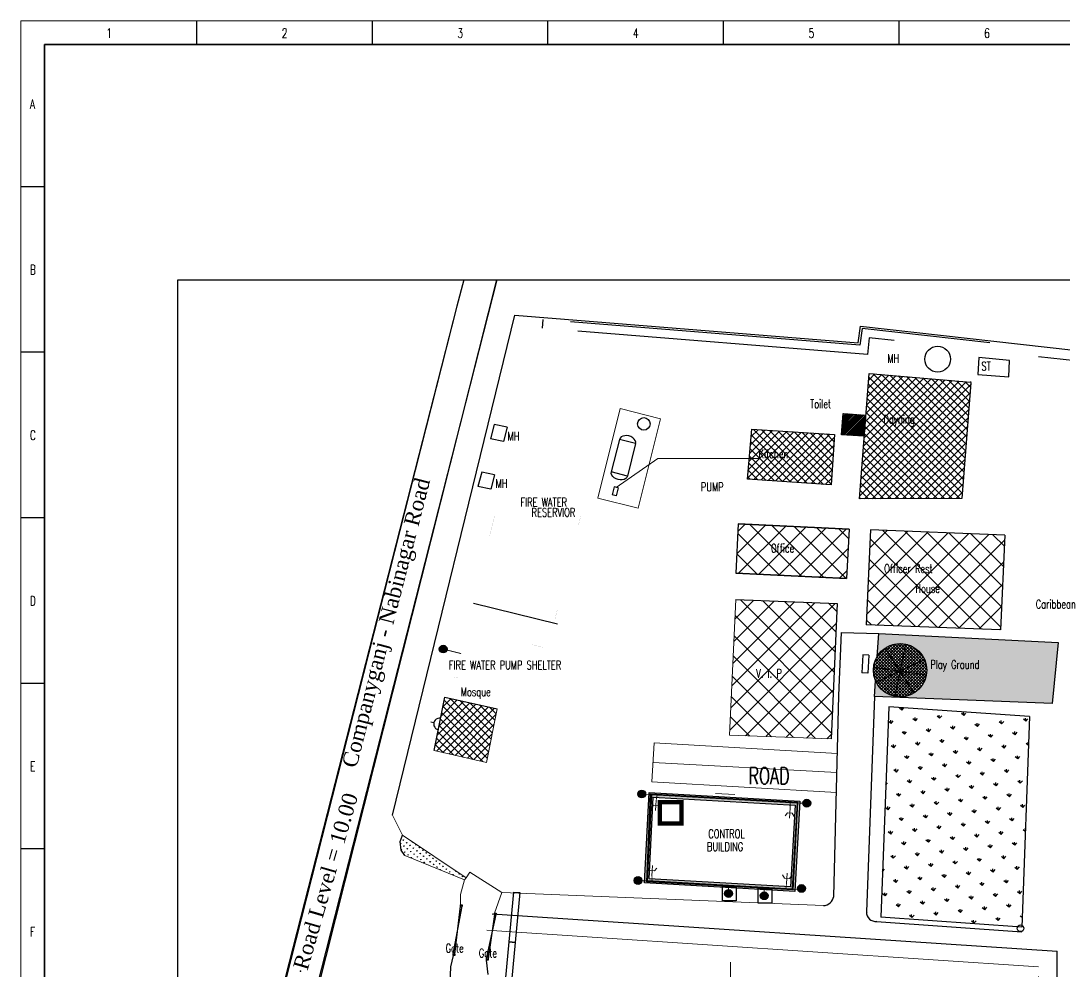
# Model space of a CAD drawing. Header units: inches. Extents: x 517790 to 538444, y 301815 to 302461.
# Drawn here: x 517789.9 to 517904, y 302357.4 to 302461.4 of the extents above; entities that cross this region are included whole.
import ezdxf
from ezdxf.enums import TextEntityAlignment as Align

# ---------------------------------------------------------------- set-up
doc = ezdxf.new("R2010")
doc.units = ezdxf.units.IN
doc.header["$MEASUREMENT"] = 0
for name, pattern in [('DASHDOT', [25.4, 12.7, -6.35, 0, -6.35]), ('DASHED2', [9.525, 6.35, -3.175]), ('DIVIDE', [31.75, 12.7, -6.35, 0, -6.35, 0, -6.35])]:
    doc.linetypes.add(name, pattern=pattern)
doc.layers.add('Layout', color=6, linetype='Continuous', lineweight=15)
for name, color, linetype in [('电气-接地设计-接地线', 3, '接地线'), ('电缆敷设层', 1, 'Continuous'), ('硅胶总平面底图0804', 253, 'Continuous')]:
    doc.layers.add(name, color=color, linetype=linetype)
doc.styles.add('EESLTYPE', font='TXT.shx')
doc.styles.add('HZTXT', font='simplexs.shx', dxfattribs={"width": 0.7, "bigfont": 'hztxt.shx'})
doc.styles.add('HZTXTS', font='SIMPLEXS.shx', dxfattribs={"width": 0.7, "height": 800, "bigfont": 'HZTXT.shx'})
doc.styles.add('TEG BORDER', font='txt_qlt.shx', dxfattribs={"width": 0.7, "bigfont": 'hztxt.shx'})
doc.styles.add('TR', font='times.ttf')
doc.linetypes.add('接地线', pattern='A,500,["/",EESLTYPE,S=200,R=0,X=0,Y=-100],-200,60,-200', length=960)
doc.linetypes.add('组180_接地线', pattern='A,500,["/",EESLTYPE,S=200,R=-180,X=0,Y=100],-200,60,-200', length=960)
pattern_1 = [(45, (239081.8118, -2177273.44575), (-0.41719120875, 0.41719120875), []), (135, (239081.8118, -2177273.44575), (-0.41719120875, -0.41719120875), [])]
pattern_2 = [(45, (239081.8118, -2177273.4457), (-1.1575103313, 1.1575103313), []), (135, (239081.8118, -2177273.4457), (-1.1575103313, -1.1575103313), [])]

# ---------------------------------------------------------------- blocks, each defined once
blk = doc.blocks.new('PTJD2')
at = {"linetype": 'Continuous'}
blk.add_hatch(color=0, dxfattribs=at).paths.add_polyline_path([(150, 0, 1), (-150, 0, 1)])
at = {"color": 0, "linetype": 'Continuous'}
blk.add_circle((0, 0), 150, dxfattribs=at)
blk = doc.blocks.new('DOT-1', base_point=(100, 100))
blk.add_point((100, 100))
blk = doc.blocks.new('240 BORDER A2')
for p, q in [((37.12, 420), (37.12, 415)), ((74.25, 420), (74.25, 415)), ((111.38, 420), (111.38, 415)), ((148.5, 420), (148.5, 415)), ((185.63, 420), (185.63, 415)), ((0, 385), (5, 385)), ((0, 350), (5, 350)), ((0, 315), (5, 315)), ((0, 280), (5, 280)), ((0, 245), (5, 245))]:
    blk.add_line(p, q)
at = {"linetype": 'Continuous'}
for p, q in [((489, 415), (5, 415)), ((5, 415), (5, 5))]:
    blk.add_line(p, q, dxfattribs=at)
at = {"color": 5, "lineweight": 15}
blk.add_lwpolyline([(0, 420), (594, 420), (594, 0), (0, 0)], close=True, dxfattribs=at)
blk.add_lwpolyline([(5, 415), (589, 415), (589, 5), (5, 5)], close=True)
at = {"char_height": 2, "width": 2, "attachment_point": 1, "style": 'TEG BORDER'}
for s, insert in [('1', (18.05, 418.41)), ('2', (55.17, 418.41)), ('3', (92.3, 418.41)), ('4', (129.42, 418.41)), ('5', (166.55, 418.41)), ('6', (203.67, 418.41)), ('A', (1.91, 403.39)), ('B', (1.91, 368.39)), ('C', (1.91, 333.39)), ('D', (1.91, 298.39)), ('E', (1.91, 263.39)), ('F', (1.91, 228.39))]:
    blk.add_mtext(s, dxfattribs=dict(at, insert=insert))

msp = doc.modelspace()

# ---------------------------------------------------------------- hatches: boundary and pattern name
at = {"ltscale": 10}
h = msp.add_hatch(color=9, dxfattribs=at)
h.dxf.hatch_style = 1
h.paths.add_polyline_path([(517858.58, 302376.97), (517858.56, 302376.74), (517858.74, 302376.73), (517858.74, 302376.82), (517874.83, 302375.89), (517874.29, 302366.31), (517858.33, 302367.2), (517858.74, 302376.73), (517858.56, 302376.74), (517858.09, 302367.06), (517874.53, 302366.11), (517875.08, 302376.02)])
h.paths.add_polyline_path([(517858.87, 302376.72), (517858.41, 302367.3), (517874.22, 302366.37), (517874.76, 302375.82)], flags=17)
h.paths.add_polyline_path([(517874.57, 302375.56), (517874.06, 302366.63), (517858.58, 302367.51), (517859.03, 302376.46)], flags=16)
h.paths.add_polyline_path([(517862.13, 302375.91), (517862.13, 302373.55), (517859.77, 302373.55), (517859.77, 302375.91)], flags=0)
h.paths.add_polyline_path([(517864.55, 302370.32), (517869.24, 302370.32), (517869.24, 302371.73), (517864.55, 302371.73)], flags=8)
h.paths.add_polyline_path([(517864.64, 302371.73), (517869.45, 302371.73), (517869.45, 302373.14), (517864.64, 302373.14)], flags=8)
at = {"ltscale": 10, "true_color": 0xb87333}
h = msp.add_hatch(color=35, dxfattribs=at)
h.dxf.hatch_style = 1
h.paths.add_polyline_path([(517858.33, 302367.2), (517874.29, 302366.31), (517874.83, 302375.89), (517858.74, 302376.82)])
h.paths.add_polyline_path([(517858.41, 302367.3), (517874.22, 302366.37), (517874.76, 302375.82), (517858.87, 302376.72)], flags=16)
h.paths.add_polyline_path([(517859.03, 302376.46), (517874.57, 302375.56), (517874.06, 302366.63), (517858.58, 302367.51)], flags=0)
h.paths.add_polyline_path([(517859.77, 302375.91), (517862.13, 302375.91), (517862.13, 302373.55), (517859.77, 302373.55)], flags=0)
h.paths.add_polyline_path([(517864.55, 302370.32), (517869.24, 302370.32), (517869.24, 302371.73), (517864.55, 302371.73)], flags=8)
h.paths.add_polyline_path([(517864.64, 302371.73), (517869.45, 302371.73), (517869.45, 302373.14), (517864.64, 302373.14)], flags=8)
at = {"layer": '硅胶总平面底图0804', "lineweight": -3}
h = msp.add_hatch(dxfattribs=at)
h.set_pattern_fill('ANSI37', color=9, scale=4.71998, style=0)
h.set_pattern_definition(pattern_1)
h.paths.add_polyline_path([(517881.59, 302409.09), (517892.77, 302409.1), (517893.76, 302421.76), (517893.75, 302421.83), (517882.66, 302422.79)])
h.paths.add_polyline_path([(517883.57, 302415.88), (517893.13, 302415.46), (517893.28, 302418.81), (517883.71, 302419.22)], flags=24)
h.paths.add_polyline_path([(517892.76, 302409.04), (517892.93, 302409.06), (517892.91, 302409.17), (517892.75, 302409.15)], flags=9)
h.paths.add_polyline_path([(517893.62, 302421.69), (517893.94, 302421.73), (517893.92, 302421.84), (517893.61, 302421.8)], flags=9)
h.paths.add_polyline_path([(517882.29, 302415.96), (517882.75, 302416.02), (517882.73, 302416.13), (517882.27, 302416.07)], flags=24)
h.paths.add_polyline_path([(517881.46, 302409.02), (517881.77, 302409.06), (517881.75, 302409.17), (517881.44, 302409.13)], flags=9)
h = msp.add_hatch(dxfattribs=at)
h.set_pattern_fill('ANSI31', color=9, scale=0.943996, style=0)
h.set_pattern_definition([(45, (239081.8118, -2177273.44575), (-0.0834382417494, 0.0834382417494), [])])
h.paths.add_polyline_path([(517882.3, 302418.23), (517879.8, 302418.41), (517879.61, 302416.08), (517882.12, 302415.94)])
h.paths.add_polyline_path([(517879.47, 302416), (517880.38, 302416.12), (517880.37, 302416.23), (517879.46, 302416.11)], flags=9)
h = msp.add_hatch(dxfattribs=at)
h.set_pattern_fill('ANSI37', color=9, scale=4.71998, style=0)
h.set_pattern_definition(pattern_1)
h.paths.add_polyline_path([(517878.51, 302410.6), (517878.85, 302416.12), (517869.81, 302416.68), (517869.34, 302411.24)])
h.paths.add_polyline_path([(517870.06, 302412.73), (517878.69, 302412.35), (517878.8, 302414.95), (517870.17, 302415.33)], flags=24)
h.paths.add_polyline_path([(517878.38, 302410.53), (517878.6, 302410.56), (517878.59, 302410.67), (517878.36, 302410.64)], flags=9)
h.paths.add_polyline_path([(517869.3, 302411.12), (517869.99, 302411.22), (517869.97, 302411.33), (517869.29, 302411.24)], flags=9)
h = msp.add_hatch(dxfattribs=at)
h.set_pattern_fill('ANSI37', color=9, scale=13.095734, style=0)
h.set_pattern_definition(pattern_2)
h.paths.add_polyline_path([(517880.16, 302400.37), (517880.45, 302405.77), (517868.34, 302406.34), (517868.05, 302400.95)])
h.paths.add_polyline_path([(517871.42, 302402.38), (517878.55, 302402.07), (517878.66, 302404.68), (517871.53, 302404.99)], flags=24)
h.paths.add_polyline_path([(517880.31, 302405.69), (517880.91, 302405.77), (517880.9, 302405.88), (517880.3, 302405.8)], flags=9)
h.paths.add_polyline_path([(517868.2, 302406.27), (517868.8, 302406.35), (517868.79, 302406.46), (517868.19, 302406.38)], flags=9)
h.paths.add_polyline_path([(517880.03, 302400.3), (517880.63, 302400.38), (517880.61, 302400.49), (517880.01, 302400.41)], flags=9)
h = msp.add_hatch(dxfattribs=at)
h.set_pattern_fill('ANSI37', color=9, scale=13.095734, style=0)
h.set_pattern_definition(pattern_2)
h.paths.add_polyline_path([(517897.5, 302405.1), (517882.81, 302405.67), (517882.31, 302395.31), (517897, 302394.75)])
h.paths.add_polyline_path([(517887.23, 302398.01), (517894.32, 302397.7), (517894.43, 302400.19), (517887.33, 302400.5)], flags=24)
h.paths.add_polyline_path([(517883.8, 302400.16), (517897.34, 302399.57), (517897.45, 302402.18), (517883.91, 302402.77)], flags=24)
h.paths.add_polyline_path([(517897.47, 302404.98), (517897.92, 302405.04), (517897.91, 302405.15), (517897.46, 302405.09)], flags=9)
h.paths.add_polyline_path([(517882.68, 302405.59), (517883.12, 302405.65), (517883.11, 302405.76), (517882.66, 302405.7)], flags=9)
h.paths.add_polyline_path([(517882.18, 302395.23), (517882.63, 302395.29), (517882.61, 302395.41), (517882.17, 302395.35)], flags=9)
at = {"layer": '硅胶总平面底图0804', "linetype": 'Continuous', "lineweight": 20}
h = msp.add_hatch(dxfattribs=at)
h.set_pattern_fill('ANSI37', color=253, scale=13.095734, style=0)
h.set_pattern_definition(pattern_2)
h.paths.add_polyline_path([(517879.16, 302397.62), (517868.06, 302398.05), (517867.38, 302383.23), (517878.48, 302382.81)])
h.paths.add_polyline_path([(517879.03, 302397.55), (517879.55, 302397.62), (517879.53, 302397.73), (517879.01, 302397.66)], flags=9)
h.paths.add_polyline_path([(517867.25, 302383.16), (517867.77, 302383.23), (517867.76, 302383.34), (517867.23, 302383.27)], flags=9)
h.paths.add_polyline_path([(517878.34, 302382.73), (517878.87, 302382.8), (517878.85, 302382.91), (517878.33, 302382.84)], flags=9)
h.paths.add_polyline_path([(517869.85, 302388.7), (517877.09, 302388.56), (517877.14, 302391.05), (517869.9, 302391.2)], flags=24)
at = {"layer": '硅胶总平面底图0804', "lineweight": -3}
h = msp.add_hatch(dxfattribs=at)
h.set_pattern_fill('AR-SAND', color=9, scale=0.188799, style=0)
h.set_pattern_definition([(37.5, (239081.8118, -2177273.44575), (-0.01189309492, 0.363782764866), [0, -0.286974767225, 0, -0.32095862124, 0, -0.306798682067]), (7.5, (239081.8118, -2177273.44575), (0.3341324066, 0.53281888825), [0, -0.15481533495, 0, -0.25865488888, 0, -0.099119574206]), (327.5, (239081.57958, -2177273.44575), (0.587947457818, 0.00106842472), [0, -0.094399594482, 0, -0.339838540135, 0, -0.443678094066]), (317.5, (239081.5796, -2177273.44575), (0.56755426487, 0.16570443483), [0, -0.04719979724, 0, -0.222783042978, 0, -0.2548789051])])
h.paths.add_polyline_path([(517883.7, 302394.34), (517883.53, 302391.83, -0.760925), (517888.95, 302390.33, -0.815138), (517883.35, 302389.18), (517883.23, 302387.46), (517902.67, 302386.7), (517903.32, 302393.35)])
h.paths.add_polyline_path([(517888.69, 302389.07), (517902.28, 302388.45), (517902.43, 302391.8), (517888.84, 302392.41)], flags=24)
h.paths.add_polyline_path([(517902.54, 302386.63), (517902.78, 302386.66), (517902.76, 302386.77), (517902.53, 302386.74)], flags=9)
h.paths.add_polyline_path([(517883.1, 302387.38), (517883.34, 302387.41), (517883.32, 302387.52), (517883.09, 302387.49)], flags=9)
h.paths.add_polyline_path([(517883.56, 302394.26), (517883.8, 302394.29), (517883.79, 302394.41), (517883.55, 302394.37)], flags=9)
h = msp.add_hatch(dxfattribs=at)
h.set_pattern_fill('ANSI37', color=9, scale=1.887992, style=0)
h.set_pattern_definition([(45, (239081.8118, -2177273.44575), (-0.166876483499, 0.166876483499), []), (135, (239081.8118, -2177273.44575), (-0.166876483499, -0.166876483499), [])])
h.paths.add_polyline_path([(517886.01, 302390.25), (517886.01, 302390.25), (517886.63, 302393.19, 0.202785), (517884.4, 302392.75)])
h.paths.add_polyline_path([(517888.7, 302391.51, 0.241711), (517886.63, 302393.19), (517886.01, 302390.25), (517886.02, 302390.25)])
h.paths.add_polyline_path([(517888.91, 302389.83, 0.043465), (517888.95, 302390.33, 0.104423), (517888.7, 302391.51), (517886.02, 302390.25)])
h.paths.add_polyline_path([(517887.56, 302387.85, 0.214629), (517888.91, 302389.83), (517886.02, 302390.25), (517886.01, 302390.25), (517886.01, 302390.25)])
h.paths.add_polyline_path([(517885.44, 302387.48, 0.191626), (517887.56, 302387.85), (517886.01, 302390.25)])
h.paths.add_polyline_path([(517883.42, 302389.03, 0.228937), (517885.44, 302387.48), (517886.01, 302390.25), (517886.01, 302390.25)])
h.paths.add_polyline_path([(517883.13, 302390.67, 0.02841), (517883.11, 302390.33, 0.116674), (517883.42, 302389.03), (517886.01, 302390.25), (517886.01, 302390.25)])
h.paths.add_polyline_path([(517883.13, 302390.67), (517886.01, 302390.25), (517884.4, 302392.75, 0.219125)])
at = {"layer": '硅胶总平面底图0804', "linetype": 'Continuous', "lineweight": 20}
h = msp.add_hatch(dxfattribs=at)
h.set_pattern_fill('ANSI37', color=253, scale=4.71998, style=0)
h.set_pattern_definition(pattern_1)
h.paths.add_polyline_path([(517836.25, 302387.38), (517835.06, 302381.53), (517840.78, 302380.25), (517841.96, 302386.1)])
at = {"layer": '硅胶总平面底图0804', "lineweight": -3, "ltscale": 200}
h = msp.add_hatch(dxfattribs=at)
h.set_pattern_fill('GRASS', color=9, scale=1.887992, angle=6.1349, style=0)
h.set_pattern_definition([(96.134935224, (239081.8118, -2177273.4457), (-1.47003937385, 1.1846930458), [0.3539984793, -2.3160252579]), (51.13493522, (239081.8118, -2177273.4457), (-1.4700393742, 1.1846930461), [0.3539984793, -1.5339934103]), (141.13493522, (239081.8118, -2177273.4457), (-1.1846930461, -1.4700393742), [0.3539984793, -1.5339934103])])
h.paths.add_polyline_path([(517900.2, 302385.26), (517884.8, 302386.34), (517883.94, 302363.32), (517899.33, 302362.24)])
at = {"layer": '硅胶总平面底图0804', "linetype": 'Continuous', "lineweight": 20}
h = msp.add_hatch(dxfattribs=at)
h.set_pattern_fill('GRASS', color=253, scale=0.471998, angle=6.1349, style=0)
h.set_pattern_definition([(96.134935224, (239081.8118, -2177273.44575), (-0.367509843463, 0.296173261453), [0.08849961983, -0.57900631446]), (51.134935224, (239081.8118, -2177273.44575), (-0.36750984356, 0.29617326153), [0.08849961983, -0.38349835258]), (141.134935224, (239081.8118, -2177273.44575), (-0.29617326153, -0.36750984356), [0.08849961983, -0.38349835258])])
h.paths.add_polyline_path([(517838.39, 302367.39), (517838.57, 302367.62), (517831.62, 302372.28), (517831.56, 302372.16), (517831.34, 302371.6), (517831.46, 302370.63), (517831.88, 302370.07)])
h.paths.add_polyline_path([(517829.97, 302354.36), (517829.53, 302353.97), (517829.27, 302353.09), (517829.49, 302352.39), (517836.66, 302355.02), (517836.45, 302355.44), (517836.87, 302355.59), (517836.78, 302356.06)])
h.paths.add_polyline_path([(517838.26, 302367.38), (517838.64, 302367.43), (517838.62, 302367.54), (517838.25, 302367.49)], flags=9)
h.paths.add_polyline_path([(517831.43, 302372.09), (517831.74, 302372.13), (517831.73, 302372.24), (517831.42, 302372.2)], flags=25)
h.paths.add_polyline_path([(517831.21, 302371.52), (517831.52, 302371.56), (517831.51, 302371.68), (517831.19, 302371.63)], flags=9)
h.paths.add_polyline_path([(517831.33, 302370.56), (517831.65, 302370.6), (517831.63, 302370.71), (517831.32, 302370.67)], flags=9)
h.paths.add_polyline_path([(517831.75, 302369.99), (517832.06, 302370.03), (517832.05, 302370.15), (517831.73, 302370.11)], flags=25)
h.paths.add_polyline_path([(517838.25, 302367.32), (517838.42, 302367.34), (517838.4, 302367.45), (517838.24, 302367.43)], flags=9)
h.paths.add_polyline_path([(517838.44, 302367.54), (517838.6, 302367.56), (517838.59, 302367.67), (517838.43, 302367.65)], flags=9)
h.paths.add_polyline_path([(517829.84, 302354.28), (517830.15, 302354.33), (517830.14, 302354.44), (517829.82, 302354.4)], flags=25)
h.paths.add_polyline_path([(517829.4, 302353.89), (517829.71, 302353.94), (517829.7, 302354.05), (517829.39, 302354.01)], flags=25)
h.paths.add_polyline_path([(517829.14, 302353.01), (517829.45, 302353.06), (517829.44, 302353.17), (517829.13, 302353.13)], flags=9)
h.paths.add_polyline_path([(517829.36, 302352.32), (517829.52, 302352.34), (517829.51, 302352.45), (517829.35, 302352.43)], flags=9)
h.paths.add_polyline_path([(517836.65, 302355.98), (517836.81, 302356), (517836.79, 302356.12), (517836.63, 302356.09)], flags=9)

# ---------------------------------------------------------------- linework, layer by layer
at = {"color": 9, "ltscale": 10}
for points in [[(517858.58, 302376.97), (517875.08, 302376.02), (517874.53, 302366.11), (517858.09, 302367.06)], [(517859.03, 302376.46), (517874.57, 302375.56), (517874.06, 302366.63), (517858.58, 302367.51)]]:
    msp.add_lwpolyline(points, close=True, dxfattribs=at)
at = {"color": 35, "ltscale": 10, "true_color": 0xb87333}
for points in [[(517858.74, 302376.82), (517874.83, 302375.89), (517874.29, 302366.31), (517858.33, 302367.2)], [(517858.87, 302376.72), (517874.76, 302375.82), (517874.22, 302366.37), (517858.41, 302367.3)]]:
    msp.add_lwpolyline(points, close=True, dxfattribs=at)
at = {"color": 1, "lineweight": 18}
for points in [[(517859.36, 302376.1), (517859.36, 302376.1), (517859.32, 302375.54), (517859.28, 302374.98)], [(517859.8, 302375.16), (517859.58, 302375.52), (517859.06, 302375.56), (517858.81, 302375.26)], [(517874.45, 302374.33), (517874.23, 302374.69), (517873.71, 302374.72), (517873.46, 302374.42)], [(517874.01, 302375.27), (517874.01, 302375.27), (517873.97, 302374.71), (517873.93, 302374.15)], [(517858.89, 302367.84), (517858.89, 302367.84), (517858.93, 302368.4), (517858.97, 302368.96)], [(517858.45, 302368.78), (517858.67, 302368.42), (517859.19, 302368.38), (517859.44, 302368.68)], [(517873.17, 302367.94), (517873.39, 302367.58), (517873.92, 302367.55), (517874.16, 302367.84)], [(517873.61, 302367), (517873.61, 302367), (517873.65, 302367.56), (517873.69, 302368.12)]]:
    msp.add_lwpolyline(points, dxfattribs=at)
for points in [[(517866.61, 302366.68), (517868.11, 302366.68), (517868.11, 302365.09), (517866.61, 302365.09)], [(517870.52, 302366.44), (517872.02, 302366.44), (517872.02, 302364.85), (517870.52, 302364.85)]]:
    msp.add_lwpolyline(points, close=True)
at = {"layer": 'Layout', "color": 9, "linetype": 'DIVIDE', "ltscale": 2}
for p, q in [((517855.4, 302418.94), (517852.96, 302409.15)), ((517859.84, 302417.84), (517855.4, 302418.94)), ((517859.84, 302417.84), (517857.4, 302408.05)), ((517857.4, 302408.05), (517852.96, 302409.15))]:
    msp.add_line(p, q, dxfattribs=at)
at = {"layer": 'Layout', "color": 9, "lineweight": -3}
for p, q in [((517855.34, 302415.56), (517854.45, 302412.01)), ((517857.11, 302415.12), (517855.34, 302415.56)), ((517857.11, 302415.12), (517856.23, 302411.57)), ((517856.23, 302411.57), (517854.45, 302412.01)), ((517854.75, 302410.38), (517854.53, 302409.5)), ((517855.19, 302410.27), (517854.75, 302410.38)), ((517855.19, 302410.27), (517854.97, 302409.39)), ((517854.97, 302409.39), (517854.53, 302409.5)), ((517841.42, 302363.67), (517903.23, 302359.59)), ((517903.23, 302319.37), (517903.23, 302359.59))]:
    msp.add_line(p, q, dxfattribs=at)
at = {"layer": 'Layout', "color": 9}
for p, q in [((517854.97, 302410.33), (517859.55, 302413.49)), ((517859.55, 302413.49), (517870.54, 302413.49)), ((517865.86, 302376.84), (517867.94, 302376.75))]:
    msp.add_line(p, q, dxfattribs=at)
at = {"layer": 'Layout', "color": 9, "linetype": 'DASHDOT', "ltscale": 5}
for p, q in [((517840.85, 302361.88), (517901.18, 302357.9)), ((517867.47, 302294.9), (517867.47, 302360.14)), ((517901.18, 302293.33), (517901.18, 302357.9))]:
    msp.add_line(p, q, dxfattribs=at)
at = {"layer": 'Layout', "color": 9, "const_width": 0.000914}
msp.add_lwpolyline([(517838.62, 302394.91), (517844.15, 302417.07), (517853.01, 302414.86), (517847.49, 302392.7)], close=True, dxfattribs=at)
msp.add_lwpolyline([(517838.62, 302394.9), (517847.48, 302392.69), (517846.16, 302387.37), (517837.29, 302389.58), (517838.62, 302394.9)], dxfattribs=at)
at = {"layer": 'Layout', "color": 9, "lineweight": -3}
msp.add_circle((517858.01, 302417.27), 0.685, dxfattribs=at)
msp.add_ellipse((517856.22, 302415.34), major_axis=(0.886, -0.221), ratio=0.693169, start_param=0, end_param=3.141593, dxfattribs=at)
at = {"layer": 'Layout', "color": 9, "lineweight": -3, "extrusion": (0, 0, -1)}
msp.add_ellipse((517855.34, 302411.79), major_axis=(0.886, -0.221), ratio=0.693169, start_param=0, end_param=3.141593, dxfattribs=at)
at = {"layer": '电气-接地设计-接地线', "linetype": '组180_接地线', "ltscale": 0.01, "const_width": 0.0944}
for points in [[(517838.02, 302392.15), (517836.06, 302392.64)], [(517867.27, 302366.79), (517867.27, 302365.9)], [(517871.17, 302366.55), (517871.17, 302365.66)]]:
    msp.add_lwpolyline(points, dxfattribs=at)
at = {"layer": '电气-接地设计-接地线', "color": 1, "linetype": '接地线', "ltscale": 0.005, "const_width": 0.0944}
for points in [[(517857.78, 302376.79), (517858.74, 302376.73)], [(517875.83, 302375.79), (517874.83, 302375.8)], [(517857.37, 302367.33), (517858.33, 302367.28)], [(517875.25, 302366.36), (517874.29, 302366.37)]]:
    msp.add_lwpolyline(points, dxfattribs=at)
at = {"layer": '电气-接地设计-接地线', "color": 35, "linetype": '接地线', "ltscale": 0.005, "true_color": 0xb87333, "const_width": 0.0944}
for points in [[(517859.36, 302376.1), (517859.45, 302376.69)], [(517874.01, 302375.27), (517874, 302375.86)], [(517858.89, 302367.84), (517858.9, 302367.24)], [(517873.61, 302367), (517873.54, 302366.41)]]:
    msp.add_lwpolyline(points, dxfattribs=at)
at = {"layer": '电气-接地设计-接地线', "color": 6, "linetype": 'Continuous'}
for points in [[(517843.8, 302366.06), (517844.46, 302366), (517843.94, 302360.54), (517843.28, 302360.61)], [(517843.28, 302360.61), (517843.94, 302360.54), (517843.42, 302355.09), (517842.76, 302355.15)]]:
    msp.add_lwpolyline(points, close=True, dxfattribs=at)
at = {"layer": '电缆敷设层', "color": 7, "ltscale": 10}
msp.add_lwpolyline([(517807.04, 302433.04), (518030.36, 302433.04), (518030.36, 302278.42), (517807.04, 302278.42)], close=True, dxfattribs=at)
at = {"layer": '硅胶总平面底图0804', "color": 9, "lineweight": -3}
for p, q in [((517841, 302429.42), (517841.93, 302433.04)), ((517820.08, 302346.34), (517841, 302429.42)), ((517868.34, 302406.34), (517868.05, 302400.95)), ((517880.45, 302405.77), (517868.34, 302406.34)), ((517868.34, 302406.34), (517880.45, 302405.77)), ((517880.45, 302405.77), (517880.16, 302400.37)), ((517880.16, 302400.37), (517868.05, 302400.95)), ((517868.05, 302400.95), (517880.16, 302400.37)), ((517879.32, 302387.56), (517879.64, 302394.44)), ((517879.32, 302387.56), (517879.64, 302394.44)), ((517879.32, 302387.56), (517879.64, 302394.44)), ((517879.64, 302394.44), (517883.7, 302394.34)), ((517879.64, 302394.44), (517883.7, 302394.34)), ((517879.64, 302394.44), (517883.7, 302394.34)), ((517883.7, 302394.34), (517903.32, 302393.35)), ((517883.7, 302394.34), (517903.32, 302393.35)), ((517883.7, 302394.34), (517903.32, 302393.35)), ((517903.32, 302393.35), (517902.67, 302386.7)), ((517878.79, 302365.59), (517879.32, 302387.56)), ((517878.79, 302365.59), (517879.32, 302387.56)), ((517878.79, 302365.59), (517879.32, 302387.56)), ((517883.23, 302387.46), (517882.35, 302363.89)), ((517902.67, 302386.7), (517883.23, 302387.46))]:
    msp.add_line(p, q, dxfattribs=at)
at = {"layer": '硅胶总平面底图0804', "lineweight": -3}
msp.add_line((517848.55, 302395.35), (517839.39, 302397.63), dxfattribs=at)
at = {"layer": '硅胶总平面底图0804', "color": 253, "linetype": 'Continuous', "lineweight": 20}
for p, q in [((517859.13, 302382.37), (517858.89, 302378.12)), ((517859.13, 302382.37), (517879.16, 302381.22)), ((517859.01, 302380.25), (517879.11, 302379.14)), ((517858.89, 302378.12), (517879.06, 302376.97)), ((517838.96, 302368.23), (517838.57, 302367.62)), ((517842.49, 302366.03), (517838.96, 302368.23)), ((517841.67, 302363.74), (517842.49, 302366.03)), ((517842.5, 302366.03), (517877.65, 302364.58))]:
    msp.add_line(p, q, dxfattribs=at)
at = {"layer": '硅胶总平面底图0804', "color": 9, "lineweight": -3, "ltscale": 200}
for p, q in [((517830.51, 302374.47), (517830.51, 302374.47)), ((517840.97, 302357.06), (517840.8, 302358.62))]:
    msp.add_line(p, q, dxfattribs=at)
at = {"layer": '硅胶总平面底图0804', "color": 9, "lineweight": -3}
for points in [[(517838.32, 302433.04), (517837.57, 302430.13), (517816.54, 302347.51), (517809.35, 302319.29), (517807.04, 302310.27)], [(517841.93, 302433.04), (517819.81, 302346.13), (517807.04, 302296.38)], [(517837.57, 302430.13), (517816.29, 302347), (517807.04, 302310.97)], [(517894.64, 302424.53), (517894.52, 302422.69), (517897.91, 302422.4), (517897.99, 302424.2), (517894.64, 302424.53)], [(517881.59, 302409.09), (517882.66, 302422.79), (517893.75, 302421.83)], [(517893.76, 302421.76), (517892.77, 302409.1), (517881.59, 302409.09)], [(517893.74, 302421.9), (517893.76, 302421.76)], [(517882.12, 302415.94), (517879.61, 302416.08), (517879.8, 302418.41), (517882.3, 302418.23)], [(517841.65, 302417.21), (517841.24, 302415.63)], [(517843.05, 302416.92), (517841.65, 302417.21)], [(517843.05, 302416.92), (517842.64, 302415.35)], [(517878.51, 302410.6), (517869.34, 302411.24), (517869.81, 302416.68), (517878.85, 302416.12), (517878.51, 302410.6)], [(517842.64, 302415.35), (517841.24, 302415.63)], [(517840.27, 302411.98), (517839.86, 302410.41)], [(517841.67, 302411.7), (517840.27, 302411.98)], [(517841.67, 302411.7), (517841.26, 302410.12)], [(517841.26, 302410.12), (517839.86, 302410.41)], [(517882.81, 302405.67), (517882.31, 302395.31)], [(517897.5, 302405.1), (517882.81, 302405.67)], [(517897.5, 302405.1), (517897, 302394.75)], [(517868.07, 302398.05), (517879.16, 302397.62)], [(517868.07, 302398.05), (517879.16, 302397.62)], [(517879.16, 302397.62), (517878.48, 302382.81)], [(517879.16, 302397.62), (517878.48, 302382.81)], [(517879.16, 302397.62), (517879.16, 302397.62)], [(517897, 302394.75), (517882.31, 302395.31)], [(517883.53, 302391.83), (517883.7, 302394.34)], [(517903.32, 302393.35), (517902.67, 302386.7), (517883.23, 302387.46), (517882.35, 302363.89), (517882.4, 302363.84)], [(517903.32, 302393.35), (517902.67, 302386.7), (517883.23, 302387.46), (517882.35, 302363.89), (517882.4, 302363.84)], [(517886.63, 302393.19), (517885.44, 302387.48)], [(517881.97, 302392.01), (517881.86, 302390.04)], [(517882.62, 302391.98), (517881.97, 302392.01)], [(517882.62, 302391.98), (517882.5, 302390.01)], [(517887.56, 302387.85), (517884.4, 302392.76)], [(517883.13, 302390.67), (517888.91, 302389.83)], [(517883.42, 302389.03), (517888.73, 302391.53)], [(517882.5, 302390.01), (517881.86, 302390.04)], [(517883.23, 302387.46), (517883.35, 302389.18)], [(517835.06, 302381.53), (517836.25, 302387.38)], [(517836.25, 302387.38), (517841.96, 302386.1)], [(517835.03, 302384.58), (517834.7, 302384.65)], [(517837.14, 302359.26), (517838.12, 302364.51)], [(517837.32, 302359.26), (517837.94, 302364.51)], [(517840.8, 302358.76), (517841.86, 302363.6)], [(517841.67, 302363.6), (517840.99, 302358.76)], [(517883.41, 302362.91), (517883.47, 302362.86), (517899.35, 302361.71)], [(517883.47, 302362.86), (517883.47, 302362.86), (517899.35, 302361.71)]]:
    msp.add_lwpolyline(points, dxfattribs=at)
at = {"layer": '硅胶总平面底图0804', "color": 9, "lineweight": -3, "ltscale": 200}
for points in [[(517830.51, 302374.47), (517843.91, 302429.18), (517881.44, 302426.13), (517881.69, 302427.96), (517942.96, 302421.07), (517943.08, 302422.51), (518025.64, 302417.98)], [(517884.8, 302386.34), (517883.94, 302363.32)], [(517900.2, 302385.26), (517884.8, 302386.34)], [(517900.2, 302385.26), (517899.33, 302362.24)], [(517831.88, 302370.07), (517831.46, 302370.63), (517831.34, 302371.6), (517831.56, 302372.16), (517831.62, 302372.28)], [(517899.33, 302362.24), (517883.94, 302363.32)], [(517837.14, 302359.13), (517836.87, 302357.88), (517836.78, 302356.06)]]:
    msp.add_lwpolyline(points, dxfattribs=at)
at = {"layer": '硅胶总平面底图0804', "color": 9, "linetype": 'DASHED2', "lineweight": -3, "ltscale": 5}
for points in [[(517846.93, 302427.73), (517847.01, 302428.69)], [(517943.3, 302422.26), (517943.18, 302420.81), (517881.89, 302427.7), (517881.64, 302425.87), (517847.01, 302428.69)], [(517932.71, 302421.09), (517882.65, 302426.69), (517882.45, 302424.86), (517846.93, 302427.73)]]:
    msp.add_lwpolyline(points, dxfattribs=at)
at = {"layer": '硅胶总平面底图0804', "color": 253, "linetype": 'Continuous', "lineweight": 20}
for points in [[(517868.06, 302398.05), (517867.38, 302383.23)], [(517840.78, 302380.25), (517841.96, 302386.1)], [(517867.38, 302383.23), (517878.48, 302382.81)], [(517835.06, 302381.53), (517840.78, 302380.25)], [(517838.57, 302367.62), (517831.62, 302372.28), (517830.51, 302374.47)], [(517838.39, 302367.39), (517831.88, 302370.07)], [(517838.39, 302367.39), (517837.97, 302365.79), (517837.94, 302364.65)], [(517838.39, 302367.39), (517838.57, 302367.62)]]:
    msp.add_lwpolyline(points, dxfattribs=at)
at = {"layer": '硅胶总平面底图0804', "color": 253, "linetype": 'Continuous', "lineweight": 20, "const_width": 0.472}
msp.add_lwpolyline([(517859.77, 302373.55), (517859.77, 302375.91), (517862.13, 302375.91), (517862.13, 302373.55), (517859.77, 302373.55)], dxfattribs=at)
at = {"layer": '硅胶总平面底图0804', "color": 9, "lineweight": -3}
for points in [[(517837.94, 302364.65), (517838.12, 302364.65), (517838.12, 302364.51), (517837.94, 302364.51)], [(517841.67, 302363.74), (517841.86, 302363.74), (517841.86, 302363.6), (517841.67, 302363.6)], [(517837.14, 302359.26), (517837.32, 302359.26), (517837.32, 302359.13), (517837.14, 302359.13)], [(517840.8, 302358.76), (517840.99, 302358.76), (517840.99, 302358.62), (517840.8, 302358.62)]]:
    msp.add_lwpolyline(points, close=True, dxfattribs=at)
for centre, radius in [((517890.14, 302424.35), 1.41), ((517886.03, 302390.33), 2.92), ((517899.21, 302362.1), 0.366)]:
    msp.add_circle(centre, radius, dxfattribs=at)
for centre, radius, start, end in [((517835.66, 302384.45), 0.638, 78.5516, 258.5516), ((517877.58, 302365.8), 1.22, 273.1844, 350.0814), ((517883.35, 302363.85), 0.997, 177.7887, 276.968)]:
    msp.add_arc(centre, radius, start, end, dxfattribs=at)

# ---------------------------------------------------------------- block references
at = {"xscale": 0.5172815472000001, "yscale": 0.5172815472000001, "zscale": 0.5172815472000001}
msp.add_blockref('240 BORDER A2', (517789.87, 302244.09), dxfattribs=at)
at = {"layer": '电气-接地设计-接地线', "color": 1, "xscale": 0.002831987834461186, "yscale": 0.002831987834461186, "zscale": 0.000943995944820395}
for p in [(517836.06, 302392.64), (517857.78, 302376.79)]:
    msp.add_blockref('PTJD2', p, dxfattribs=at)
at = {"layer": '电气-接地设计-接地线', "color": 1, "zscale": 0.000943995944820395}
for p, xscale, yscale, rotation in [((517875.83, 302375.79), 0.002831987834461187, 0.002831987834461187, 92.88689447055955), ((517857.37, 302367.33), 0.002831987834461186, 0.002831987834461186, 356.7329241487573), ((517875.25, 302366.46), 0.002831987834461187, 0.002831987834461187, 182.8868944705595), ((517867.27, 302365.9), 0.002831987834461183, 0.002831987834461183, 269.9374414274223), ((517871.17, 302365.66), 0.002831987834461183, 0.002831987834461183, 269.9374414274223)]:
    msp.add_blockref('PTJD2', p, dxfattribs=dict(at, xscale=xscale, yscale=yscale, rotation=rotation))
at = {"layer": '硅胶总平面底图0804', "color": 9, "lineweight": -3, "xscale": 397.4712944580966, "yscale": 397.4712944580966, "zscale": 397.4712944580966, "rotation": 6.134935223768277}
msp.add_blockref('DOT-1', (517820.45, 302357.43), dxfattribs=at)

# ---------------------------------------------------------------- texts
at = {"layer": 'Layout', "color": 9, "style": 'HZTXT', "width": 0.7}
msp.add_text('ROAD', height=1.827, dxfattribs=at).set_placement((517871.7, 302377.87), align=Align.CENTER)
at = {"layer": '硅胶总平面底图0804', "color": 253, "linetype": 'Continuous', "lineweight": 20, "style": 'HZTXTS', "width": 0.7}
for s, p in [('MH', (517884.64, 302424.42)), ('ST', (517894.93, 302423.58)), ('Toilet', (517876.19, 302419.46)), ('Dayning', (517884.21, 302417.77)), ('MH', (517843.1, 302415.92)), ('Kitchen', (517870.55, 302414)), ('MH', (517841.79, 302410.76)), ('Office', (517871.91, 302403.67)), ('Officer Rest ', (517884.29, 302401.44)), ('House', (517887.7, 302399.27)), ('Caribbean', (517900.87, 302397.56)), ('Play Ground', (517889.34, 302390.96)), ('V. I. P', (517870.29, 302389.98)), ('Mosque', (517837.98, 302387.97)), ('Gate', (517836.33, 302359.93)), ('Gate', (517839.96, 302359.39)), ('Gate', (517839.96, 302359.39))]:
    msp.add_text(s, height=0.944, dxfattribs=at).set_placement(p, align=Align.MIDDLE_LEFT)
at = {"layer": '硅胶总平面底图0804', "color": 9, "lineweight": -3, "style": 'TR'}
msp.add_text('Companyganj - Nabinagar Road', height=1.6625, rotation=75.608, dxfattribs=at).set_placement((517826.56, 302379.55))
at = {"layer": '硅胶总平面底图0804', "color": 253, "linetype": 'Continuous', "lineweight": 20, "style": 'HZTXTS', "width": 0.7}
for s, p in [('PUMP', (517865.49, 302409.9)), ('FIRE WATER', (517847.06, 302408.23)), ('RESERVIOR', (517848.12, 302407.12)), ('FIRE WATER PUMP SHELTER', (517842.83, 302390.42)), ('CONTROL', (517867.05, 302371.96)), ('BUILDING', (517866.89, 302370.55))]:
    msp.add_text(s, height=0.944, dxfattribs=at).set_placement(p, align=Align.CENTER)
at = {"layer": '硅胶总平面底图0804', "color": 9, "lineweight": -3, "style": 'TR'}
msp.add_text('Road Level = 10.00', height=1.6625, rotation=73.8561, dxfattribs=at).set_placement((517820.42, 302357.65), align=Align.MIDDLE_LEFT)

doc.saveas('drawing.dxf')
